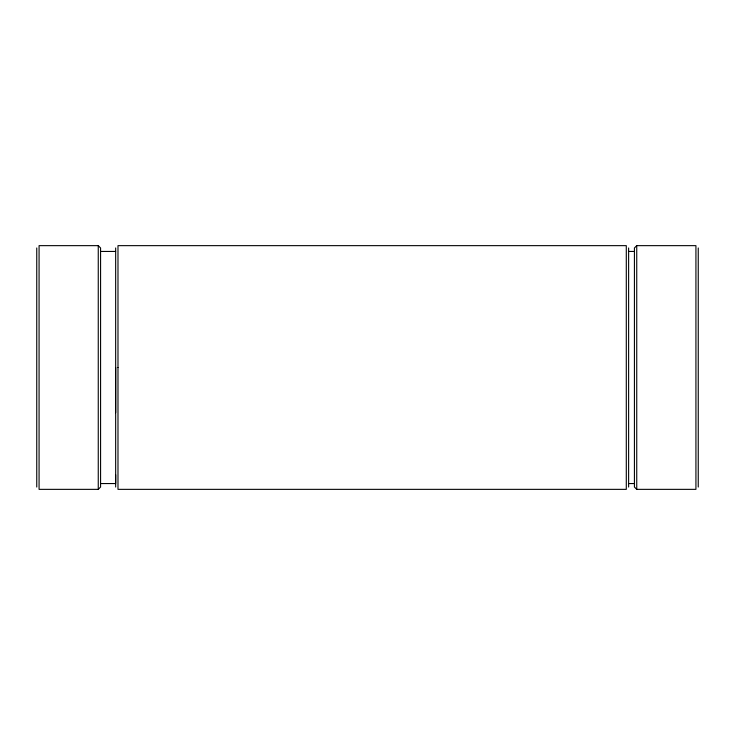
<?xml version="1.0" encoding="UTF-8"?>
<svg xmlns="http://www.w3.org/2000/svg" width="735" height="735" viewBox="0 0 735 735"><rect width="100%" height="100%" fill="white"/><g stroke="black" fill="none" stroke-linecap="round" stroke-linejoin="round"><path stroke-width="1.1" d="M98.26 245.646L98.26 489.354L39.074 489.354L39.074 413.584L39.074 245.646L98.26 245.646L100.576 247.961L100.576 487.039L98.26 489.354M115.661 474.718L115.661 483.557L100.576 483.557M115.661 412.702L115.661 367.5M636.74 245.646L634.424 247.961L634.424 487.039L636.74 489.354L695.926 489.354L695.926 245.646L636.74 245.646L636.74 489.354M100.576 251.444L115.661 251.444M628.618 251.444L634.424 251.444M628.618 483.557L634.424 483.557M698.25 247.961L698.25 487.039M628.618 247.961L628.618 487.039M115.661 247.961L115.661 487.039M36.75 247.961L36.75 487.039M117.986 367.5L117.986 489.354L626.293 489.354L626.293 245.646L117.986 245.646L117.986 367.5"/></g></svg>
